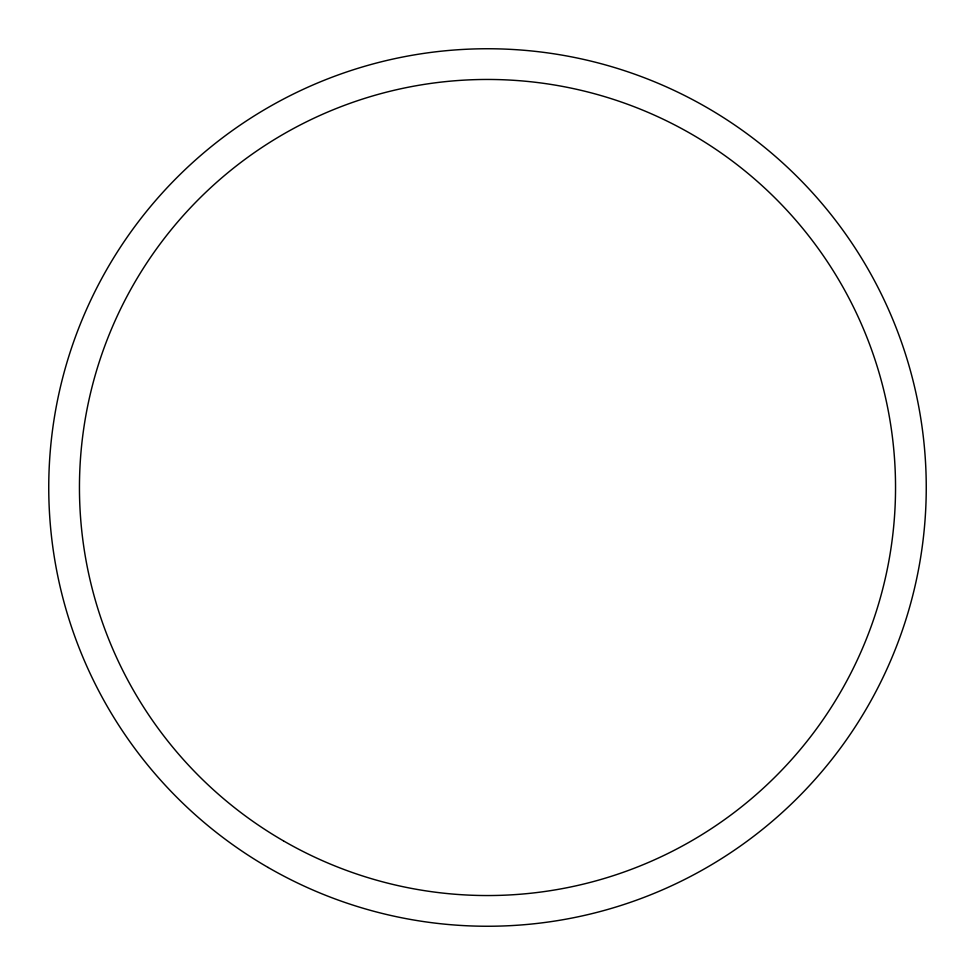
<?xml version="1.0" encoding="UTF-8"?>
<svg xmlns="http://www.w3.org/2000/svg" width="975" height="975" viewBox="0 0 975 975"><rect width="100%" height="100%" fill="white"/><g stroke="black" fill="none" stroke-linecap="round" stroke-linejoin="round"><path stroke-width="1.46" d="M268.125 867.47A438.75 438.75 0 0 0 926.25 487.5A438.75 438.75 0 0 0 268.125 107.53A438.75 438.75 0 0 0 268.125 867.47M283.481 840.877A408.038 408.038 0 0 0 895.537 487.5A408.038 408.038 0 0 0 283.481 134.123A408.038 408.038 0 0 0 283.481 840.877"/></g></svg>
